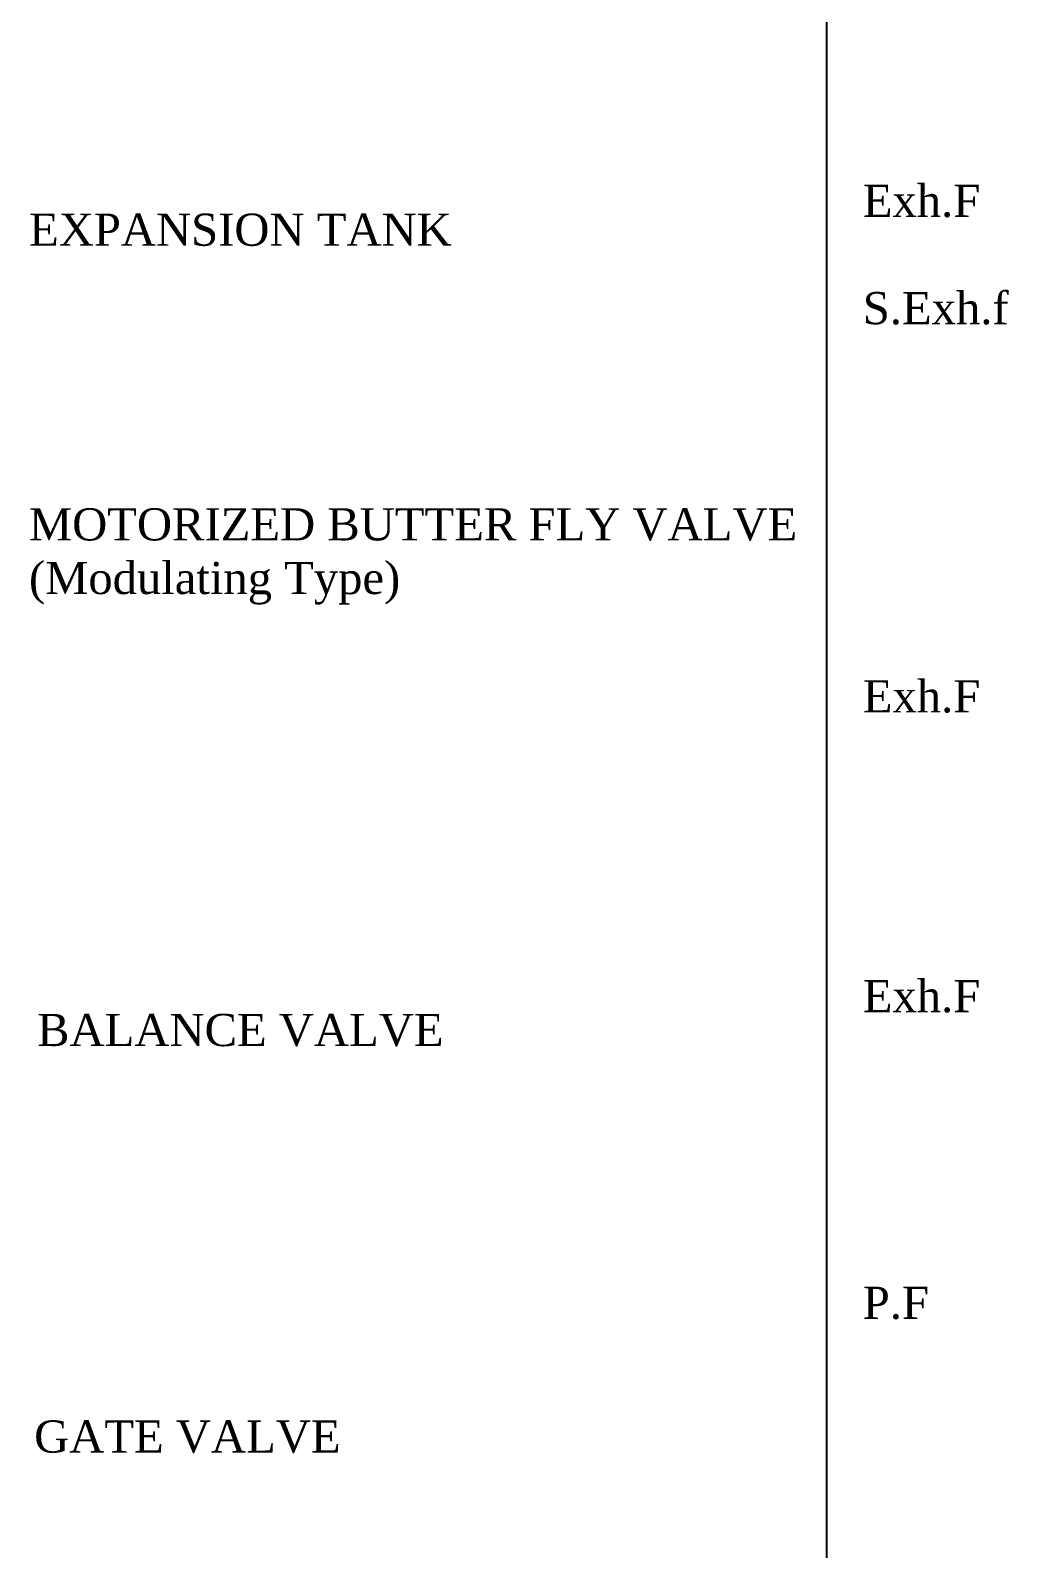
# Model space of a CAD drawing. Extents: x -706 to 2784, y 123 to 852.
# Drawn here: x -697.84 to -690.32, y 132.37 to 144.06 of the extents above; entities that cross this region are included whole.
import ezdxf

# ---------------------------------------------------------------- set-up
doc = ezdxf.new("R2010")
doc.units = 0
doc.header["$MEASUREMENT"] = 0
doc.layers.add('AC-TEXT', color=15, linetype='Continuous', lineweight=30)
doc.layers.add('WALL', color=4, linetype='Continuous')
doc.styles.add('AC', font='romans.shx', dxfattribs={"height": 0.2})

msp = doc.modelspace()

# ---------------------------------------------------------------- linework, layer by layer
at = {"layer": 'WALL', "linetype": 'Continuous'}
msp.add_line((-691.723, 159.984), (-691.723, 123.322), dxfattribs=at)

# ---------------------------------------------------------------- texts
at = {"layer": 'AC-TEXT', "color": 7, "linetype": 'Continuous', "char_height": 0.14901, "attachment_point": 7, "style": 'AC'}
for s, insert, width in [('{\\fTimes New Roman|b0|i0|c0|p18;\\H1.661x;Exh.F\\P\\pi0.2942;\\P\\pi0;S.Exh.f}', (-691.443, 141.79), 3.23928), ('{\\fTimes New Roman|b0|i0|c0|p18;\\H1.661x;EXPANSION TANK\\A1;\\H0.602x; }', (-697.854, 142.395), 7.77112), ('{\\fTimes New Roman|b0|i0|c0|p18;\\H1.661x;MOTORIZED BUTTER FLY VALVE\\P(Modulating Type)\\A1; \\P\\pi5.347;\\H0.602x; }', (-697.855, 139.324), 7.77112), ('{\\fTimes New Roman|b0|i0|c0|p18;\\H1.661x;Exh.F}', (-691.443, 138.804), 3.23928), ('{\\fTimes New Roman|b0|i0|c0|p18;\\H1.661x;Exh.F}', (-691.443, 136.498), 3.23928), ('{\\fTimes New Roman|b0|i0|c0|p18;\\H1.661x;BALANCE VALVE\\A1;\\H0.602x; }', (-697.792, 136.237), 6.68947), ('{\\fTimes New Roman|b0|i0|c0|p18;\\H1.661x;P.F}', (-691.443, 134.139), 3.23928), ('{\\fTimes New Roman|b0|i0|c0|p18;\\H1.661x;GATE VALVE\\A1;\\H0.602x; }', (-697.815, 133.11), 6.68947)]:
    msp.add_mtext(s, dxfattribs=dict(at, insert=insert, width=width))

doc.saveas('drawing.dxf')
